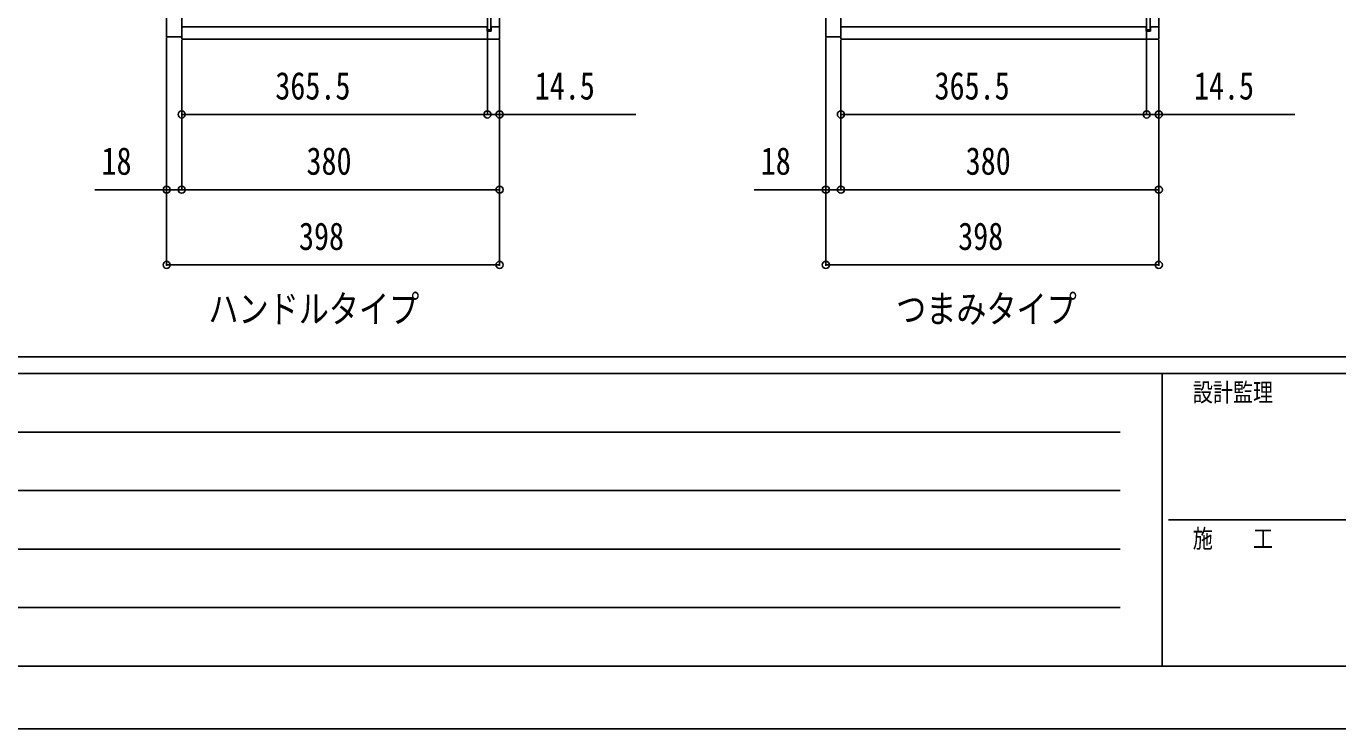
# Model space of a CAD drawing. Units: millimetres, scale not verified. Extents: x -4205 to 4205, y -2970 to 2970.
# Drawn here: x -2663 to -1095, y -2970 to -2129 of the extents above; entities that cross this region are included whole.
import ezdxf
from ezdxf.enums import TextEntityAlignment as Align

# ---------------------------------------------------------------- set-up
doc = ezdxf.new("R2010")
doc.units = ezdxf.units.MM
doc.header["$LTSCALE"] = 20
for name, color, linetype in [('0-1_USER1', 3, 'Continuous'), ('0-3_YKK_12', 2, 'Continuous'), ('0-5_YKK_D', 6, 'Continuous'), ('0-6_YKK_ZWAK', 7, 'Continuous')]:
    doc.layers.add(name, color=color, linetype=linetype)
doc.styles.add('ＭＳ ゴシック', font='')
doc.styles.get('ＭＳ ゴシック').set_extended_font_data('MS Gothic')

msp = doc.modelspace()

# ---------------------------------------------------------------- linework, layer by layer
at = {"layer": '0-3_YKK_12'}
for p, q in [((-2476.98, -2130), (-2111.98, -2130)), ((-2111.98, -2135.5), (-2111.98, -2130)), ((-2106.98, -2130), (-2096.98, -2130)), ((-2106.98, -2135.5), (-2106.98, -2130)), ((-1688.98, -2130), (-1323.98, -2130)), ((-1323.98, -2135.5), (-1323.98, -2130)), ((-1318.98, -2130), (-1308.98, -2130)), ((-1318.98, -2135.5), (-1318.98, -2130)), ((-2111.98, -2135.5), (-2106.98, -2135.5)), ((-1323.98, -2135.5), (-1318.98, -2135.5))]:
    msp.add_line(p, q, dxfattribs=at)
for points in [[(-2494.98, -2142), (-2476.98, -2142), (-2476.98, -1368), (-2494.98, -1368)], [(-2476.98, -2145), (-2096.98, -2145), (-2096.98, -1365), (-2476.98, -1365)], [(-2111.48, -2133.75), (-2107.48, -2133.75), (-2107.48, -1376.25), (-2111.48, -1376.25)], [(-1706.98, -2142), (-1688.98, -2142), (-1688.98, -1368), (-1706.98, -1368)], [(-1688.98, -2145), (-1308.98, -2145), (-1308.98, -1365), (-1688.98, -1365)], [(-1323.48, -2133.75), (-1319.48, -2133.75), (-1319.48, -1376.25), (-1323.48, -1376.25)]]:
    msp.add_lwpolyline(points, close=True, dxfattribs=at)
at = {"layer": '0-5_YKK_D'}
for p, q in [((-2494.98, -2143), (-2494.98, -2326)), ((-2494.98, -2143), (-2494.98, -2416)), ((-2476.98, -2146), (-2476.98, -2236)), ((-2476.98, -2146), (-2476.98, -2326)), ((-2476.98, -2146), (-2476.98, -2326)), ((-2111.48, -2134.75), (-2111.48, -2236)), ((-2111.48, -2134.75), (-2111.48, -2236)), ((-2096.98, -2146), (-2096.98, -2236)), ((-2096.98, -2146), (-2096.98, -2326)), ((-2096.98, -2146), (-2096.98, -2416)), ((-1706.98, -2143), (-1706.98, -2326)), ((-1706.98, -2143), (-1706.98, -2416)), ((-1688.98, -2146), (-1688.98, -2236)), ((-1688.98, -2146), (-1688.98, -2326)), ((-1688.98, -2146), (-1688.98, -2326)), ((-1323.48, -2134.75), (-1323.48, -2236)), ((-1323.48, -2134.75), (-1323.48, -2236)), ((-1308.98, -2146), (-1308.98, -2236)), ((-1308.98, -2146), (-1308.98, -2326)), ((-1308.98, -2146), (-1308.98, -2416)), ((-2476.98, -2235), (-2111.48, -2235)), ((-2111.48, -2235), (-2128.48, -2235)), ((-2111.48, -2235), (-2096.98, -2235)), ((-2096.98, -2235), (-1934.18, -2235)), ((-1688.98, -2235), (-1323.48, -2235)), ((-1323.48, -2235), (-1340.48, -2235)), ((-1323.48, -2235), (-1308.98, -2235)), ((-1308.98, -2235), (-1146.18, -2235)), ((-2476.98, -2325), (-2096.98, -2325)), ((-1688.98, -2325), (-1308.98, -2325)), ((-2494.98, -2415), (-2096.98, -2415)), ((-1706.98, -2415), (-1308.98, -2415))]:
    msp.add_line(p, q, dxfattribs=at)
for points in [[(-2476.98, -2325), (-2494.98, -2325), (-2580.78, -2325)], [(-1688.98, -2325), (-1706.98, -2325), (-1792.78, -2325)]]:
    msp.add_lwpolyline(points, dxfattribs=at)
for centre in [(-2476.98, -2235), (-2111.48, -2235), (-2111.48, -2235), (-2096.98, -2235), (-1688.98, -2235), (-1323.48, -2235), (-1323.48, -2235), (-1308.98, -2235), (-2494.98, -2325), (-2476.98, -2325), (-2476.98, -2325), (-2096.98, -2325), (-1706.98, -2325), (-1688.98, -2325), (-1688.98, -2325), (-1308.98, -2325), (-2494.98, -2415), (-2096.98, -2415), (-1706.98, -2415), (-1308.98, -2415)]:
    msp.add_circle(centre, 4.25, dxfattribs=at)
at = {"layer": '0-6_YKK_ZWAK'}
for p, q in [((3895.02, -2525), (-3904.98, -2525)), ((-1304.98, -2545), (-3904.98, -2545)), ((-1304.98, -2545), (-1304.98, -2895)), ((-4.98, -2545), (-1304.98, -2545)), ((-3862.48, -2615), (-1354.98, -2615)), ((-3862.48, -2685), (-1354.98, -2685)), ((-1297.48, -2720), (-4.98, -2720)), ((-3862.48, -2755), (-1354.98, -2755)), ((-3862.48, -2825), (-1354.98, -2825)), ((-3904.98, -2895), (-1304.98, -2895)), ((-1304.98, -2895), (-4.98, -2895))]:
    msp.add_line(p, q, dxfattribs=at)
msp.add_lwpolyline([(-4205, -2970), (4205, -2970), (4205, 2970), (-4205, 2970)], close=True, dxfattribs=at)

# ---------------------------------------------------------------- texts
at = {"layer": '0-1_USER1', "style": 'ＭＳ ゴシック', "width": 0.8}
for s, p in [('ハンドルタイプ', (-2445, -2494)), ('つまみタイプ', (-1623, -2494))]:
    msp.add_text(s, height=32.99, dxfattribs=at).set_placement(p, align=Align.BOTTOM_LEFT)
at = {"layer": '0-5_YKK_D', "style": 'ＭＳ ゴシック', "width": 0.8}
for s, p in [('365.5', (-2365.03, -2227)), ('14.5', (-2054.98, -2227)), ('365.5', (-1577.03, -2227)), ('14.5', (-1266.98, -2227)), ('18', (-2572.78, -2317)), ('380', (-2327.78, -2317)), ('18', (-1784.78, -2317)), ('380', (-1539.78, -2317)), ('398', (-2336.78, -2407)), ('398', (-1548.78, -2407))]:
    msp.add_text(s, height=32.99, dxfattribs=at).set_placement(p, align=Align.BOTTOM_LEFT)
at = {"layer": '0-6_YKK_ZWAK', "style": 'ＭＳ ゴシック', "width": 0.8}
for s, p in [('設計監理', (-1268.31, -2585)), ('施\u3000\u3000工', (-1268.31, -2760))]:
    msp.add_text(s, height=21.99, dxfattribs=at).set_placement(p, align=Align.BOTTOM_LEFT)

doc.saveas('drawing.dxf')
